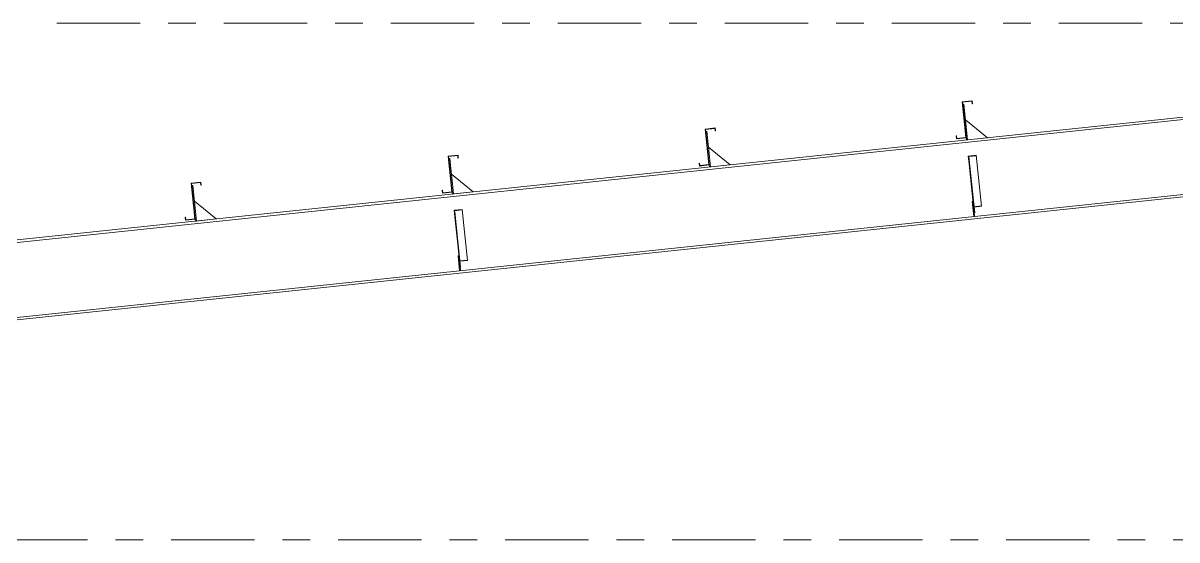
# Model space of a CAD drawing. Header units: millimetres. Extents: x -88 to 735, y -128 to 446.
# Drawn here: x 78.27 to 119.72, y 385.37 to 403.94 of the extents above; entities that cross this region are included whole.
import ezdxf

# ---------------------------------------------------------------- set-up
doc = ezdxf.new("R2010")
doc.units = ezdxf.units.MM
for name, pattern in [('XKITLINE00', [0]), ('XKITLINE02', [4, 2, -2]), ('XKITLINE03', [6, 3, -1, 1, -1])]:
    doc.linetypes.add(name, pattern=pattern)
doc.layers.add('Part', color=2, linetype='Continuous', lineweight=0)
doc.layers.add('S-grid', color=1, linetype='Continuous', lineweight=0)

# ---------------------------------------------------------------- blocks, each defined once
blk = doc.blocks.new('*A493')
at = {"layer": 'Part'}
blk.add_hatch(color=3, dxfattribs=at).paths.add_polyline_path([(84.306, 398.184), (84.661, 398.222), (84.673, 398.115), (84.66, 398.114), (84.65, 398.208), (84.32, 398.173), (84.455, 396.893), (84.1, 396.855), (84.089, 396.962), (84.102, 396.963), (84.112, 396.869), (84.441, 396.904)], flags=17)
blk = doc.blocks.new('*A494')
at = {"layer": 'Part'}
blk.add_hatch(color=3, dxfattribs=at).paths.add_polyline_path([(84.306, 398.184), (84.661, 398.222), (84.673, 398.115), (84.66, 398.114), (84.65, 398.208), (84.32, 398.173), (84.455, 396.893), (84.1, 396.855), (84.089, 396.962), (84.102, 396.963), (84.112, 396.869), (84.441, 396.904)], flags=17)
blk = doc.blocks.new('*A508')
at = {"layer": 'Part'}
blk.add_hatch(color=3, dxfattribs=at).paths.add_polyline_path([(93.759, 397.214), (94.043, 397.244), (94.045, 397.226), (93.775, 397.197), (93.811, 396.855), (93.797, 396.854)], flags=17)
blk = doc.blocks.new('*A509')
at = {"layer": 'Part'}
blk.add_hatch(color=3, dxfattribs=at).paths.add_polyline_path([(112.228, 399.162), (112.512, 399.192), (112.514, 399.174), (112.244, 399.145), (112.28, 398.803), (112.266, 398.802)], flags=17)
blk = doc.blocks.new('*A512')
at = {"layer": 'Part'}
blk.add_hatch(color=3, dxfattribs=at).paths.add_polyline_path([(93.541, 399.158), (93.896, 399.196), (93.907, 399.089), (93.894, 399.088), (93.884, 399.182), (93.555, 399.147), (93.69, 397.867), (93.335, 397.829), (93.323, 397.936), (93.336, 397.937), (93.346, 397.843), (93.676, 397.878)], flags=17)
blk = doc.blocks.new('*A513')
at = {"layer": 'Part'}
blk.add_hatch(color=3, dxfattribs=at).paths.add_polyline_path([(93.541, 399.158), (93.896, 399.196), (93.907, 399.089), (93.894, 399.088), (93.884, 399.182), (93.555, 399.147), (93.69, 397.867), (93.335, 397.829), (93.323, 397.936), (93.336, 397.937), (93.346, 397.843), (93.676, 397.878)], flags=17)
blk = doc.blocks.new('*A514')
at = {"layer": 'Part'}
blk.add_hatch(color=3, dxfattribs=at).paths.add_polyline_path([(102.775, 400.132), (103.13, 400.17), (103.142, 400.063), (103.129, 400.062), (103.119, 400.156), (102.789, 400.121), (102.924, 398.841), (102.569, 398.803), (102.558, 398.91), (102.571, 398.911), (102.581, 398.817), (102.91, 398.852)], flags=17)
blk = doc.blocks.new('*A515')
at = {"layer": 'Part'}
blk.add_hatch(color=3, dxfattribs=at).paths.add_polyline_path([(102.775, 400.132), (103.13, 400.17), (103.142, 400.063), (103.129, 400.062), (103.119, 400.156), (102.789, 400.121), (102.924, 398.841), (102.569, 398.803), (102.558, 398.91), (102.571, 398.911), (102.581, 398.817), (102.91, 398.852)], flags=17)
blk = doc.blocks.new('*A516')
at = {"layer": 'Part'}
blk.add_hatch(color=3, dxfattribs=at).paths.add_polyline_path([(112.01, 401.106), (112.365, 401.144), (112.376, 401.037), (112.363, 401.036), (112.353, 401.13), (112.024, 401.095), (112.159, 399.815), (111.804, 399.777), (111.792, 399.884), (111.805, 399.885), (111.815, 399.792), (112.145, 399.826)], flags=17)
blk = doc.blocks.new('*A517')
at = {"layer": 'Part'}
blk.add_hatch(color=3, dxfattribs=at).paths.add_polyline_path([(112.01, 401.106), (112.365, 401.144), (112.376, 401.037), (112.363, 401.036), (112.353, 401.13), (112.024, 401.095), (112.159, 399.815), (111.804, 399.777), (111.792, 399.884), (111.805, 399.885), (111.815, 399.792), (112.145, 399.826)], flags=17)
blk = doc.blocks.new('*A2057')
at = {"layer": 'S-grid', "color": 1, "linetype": 'XKITLINE03', "lineweight": 0}
blk.add_line((79.477, 403.94), (224.414, 403.94), dxfattribs=at)
blk = doc.blocks.new('*A2058')
at = {"layer": 'S-grid', "color": 1, "linetype": 'XKITLINE03', "lineweight": 0}
blk.add_line((-48.412, 385.368), (395.032, 385.368), dxfattribs=at)
blk = doc.blocks.new('*A2105')
at = {"layer": 'Part', "color": 2, "linetype": 'XKITLINE00', "lineweight": 0}
for p, q in [((121.946, 400.775), (59.689, 394.209)), ((121.956, 400.683), (59.698, 394.116)), ((121.954, 400.704), (121.956, 400.683)), ((122.236, 398.026), (66.568, 392.155)), ((122.236, 398.026), (122.246, 397.934)), ((122.246, 397.934), (66.578, 392.062)), ((66.284, 392.125), (59.979, 391.46)), ((66.294, 392.032), (59.988, 391.367))]:
    blk.add_line(p, q, dxfattribs=at)
at = {"layer": 'Part', "color": 7, "linetype": 'XKITLINE02', "lineweight": 0}
for p, q in [((121.946, 400.775), (121.954, 400.704)), ((121.956, 400.683), (122.236, 398.026)), ((59.689, 394.209), (59.988, 391.367)), ((66.568, 392.155), (66.284, 392.125)), ((66.578, 392.062), (66.294, 392.032))]:
    blk.add_line(p, q, dxfattribs=at)
blk = doc.blocks.new('*A2193')
at = {"layer": 'Part', "color": 2, "linetype": 'XKITLINE00', "lineweight": 0}
blk.add_line((85.209, 396.9), (84.423, 397.536), dxfattribs=at)
at = {"layer": 'Part', "color": 7, "linetype": 'XKITLINE02', "lineweight": 0}
for p, q in [((84.423, 397.536), (84.498, 396.825)), ((84.498, 396.825), (85.209, 396.9))]:
    blk.add_line(p, q, dxfattribs=at)
blk = doc.blocks.new('*A2194')
at = {"layer": 'Part', "color": 2, "linetype": 'XKITLINE00', "lineweight": 0}
for p, q in [((84.363, 398.104), (84.328, 398.1)), ((84.498, 396.825), (84.363, 398.104)), ((84.455, 396.893), (84.463, 396.822))]:
    blk.add_line(p, q, dxfattribs=at)
at = {"layer": 'Part', "color": 7, "linetype": 'XKITLINE02', "lineweight": 0}
for p, q in [((84.328, 398.1), (84.455, 396.893)), ((84.463, 396.822), (84.498, 396.825))]:
    blk.add_line(p, q, dxfattribs=at)
blk = doc.blocks.new('*A2277')
at = {"layer": 'Part', "color": 2, "linetype": 'XKITLINE00', "lineweight": 0}
for p, q in [((84.306, 398.184), (84.661, 398.222)), ((84.441, 396.904), (84.306, 398.184)), ((84.65, 398.208), (84.32, 398.173)), ((84.32, 398.173), (84.455, 396.893)), ((84.66, 398.114), (84.65, 398.208)), ((84.673, 398.115), (84.66, 398.114)), ((84.661, 398.222), (84.673, 398.115)), ((84.089, 396.962), (84.102, 396.963)), ((84.1, 396.855), (84.089, 396.962)), ((84.455, 396.893), (84.1, 396.855)), ((84.102, 396.963), (84.112, 396.869)), ((84.112, 396.869), (84.441, 396.904))]:
    blk.add_line(p, q, dxfattribs=at)
blk = doc.blocks.new('*A2278')
at = {"layer": 'Part', "color": 2, "linetype": 'XKITLINE00', "lineweight": 0}
for p, q in [((84.306, 398.184), (84.661, 398.222)), ((84.441, 396.904), (84.306, 398.184)), ((84.65, 398.208), (84.32, 398.173)), ((84.32, 398.173), (84.455, 396.893)), ((84.66, 398.114), (84.65, 398.208)), ((84.673, 398.115), (84.66, 398.114)), ((84.661, 398.222), (84.673, 398.115)), ((84.089, 396.962), (84.102, 396.963)), ((84.1, 396.855), (84.089, 396.962)), ((84.455, 396.893), (84.1, 396.855)), ((84.102, 396.963), (84.112, 396.869)), ((84.112, 396.869), (84.441, 396.904))]:
    blk.add_line(p, q, dxfattribs=at)
blk = doc.blocks.new('*A2344')
at = {"layer": 'Part', "color": 7, "linetype": 'XKITLINE02', "lineweight": 0}
for p, q in [((112.444, 397.115), (112.228, 399.162)), ((112.458, 397.116), (112.244, 399.145)), ((112.705, 397.358), (112.512, 399.192)), ((112.42, 397.339), (112.704, 397.369)), ((112.435, 397.329), (112.705, 397.358)), ((112.444, 397.115), (112.458, 397.116))]:
    blk.add_line(p, q, dxfattribs=at)
blk = doc.blocks.new('*A2345')
at = {"layer": 'Part', "color": 2, "linetype": 'XKITLINE00', "lineweight": 0}
for p, q in [((93.759, 397.214), (94.043, 397.244)), ((93.797, 396.854), (93.759, 397.214)), ((94.045, 397.226), (93.775, 397.197)), ((93.775, 397.197), (93.811, 396.855)), ((94.043, 397.244), (94.236, 395.41)), ((93.811, 396.855), (93.797, 396.854)), ((93.797, 396.854), (93.955, 395.357)), ((93.989, 395.168), (93.811, 396.855)), ((93.966, 395.381), (94.236, 395.41)), ((93.975, 395.167), (93.989, 395.168))]:
    blk.add_line(p, q, dxfattribs=at)
at = {"layer": 'Part', "color": 7, "linetype": 'XKITLINE02', "lineweight": 0}
for p, q in [((93.951, 395.391), (94.235, 395.421)), ((93.955, 395.357), (93.975, 395.167))]:
    blk.add_line(p, q, dxfattribs=at)
blk = doc.blocks.new('*A2346')
at = {"layer": 'Part', "color": 7, "linetype": 'XKITLINE02', "lineweight": 0}
for p, q in [((93.931, 395.579), (93.896, 395.576)), ((93.896, 395.576), (93.952, 395.043)), ((93.987, 395.047), (93.931, 395.579)), ((93.94, 395.15), (93.976, 395.153)), ((93.952, 395.043), (93.987, 395.047))]:
    blk.add_line(p, q, dxfattribs=at)
blk = doc.blocks.new('*A2347')
at = {"layer": 'Part', "color": 2, "linetype": 'XKITLINE00', "lineweight": 0}
for p, q in [((93.598, 399.078), (93.562, 399.074)), ((93.733, 397.8), (93.598, 399.078)), ((93.69, 397.867), (93.697, 397.796))]:
    blk.add_line(p, q, dxfattribs=at)
at = {"layer": 'Part', "color": 7, "linetype": 'XKITLINE02', "lineweight": 0}
for p, q in [((93.562, 399.074), (93.69, 397.867)), ((93.697, 397.796), (93.733, 397.8))]:
    blk.add_line(p, q, dxfattribs=at)
blk = doc.blocks.new('*A2348')
at = {"layer": 'Part', "color": 2, "linetype": 'XKITLINE00', "lineweight": 0}
for p, q in [((93.896, 395.576), (93.931, 395.579)), ((93.952, 395.043), (93.896, 395.576)), ((93.955, 395.357), (93.987, 395.047))]:
    blk.add_line(p, q, dxfattribs=at)
at = {"layer": 'Part', "color": 7, "linetype": 'XKITLINE02', "lineweight": 0}
for p, q in [((93.931, 395.579), (93.955, 395.357)), ((93.94, 395.15), (93.976, 395.153)), ((93.987, 395.047), (93.952, 395.043))]:
    blk.add_line(p, q, dxfattribs=at)
blk = doc.blocks.new('*A2349')
at = {"layer": 'Part', "color": 2, "linetype": 'XKITLINE00', "lineweight": 0}
blk.add_line((94.443, 397.874), (93.658, 398.51), dxfattribs=at)
at = {"layer": 'Part', "color": 7, "linetype": 'XKITLINE02', "lineweight": 0}
for p, q in [((93.658, 398.51), (93.733, 397.8)), ((93.733, 397.8), (94.443, 397.874))]:
    blk.add_line(p, q, dxfattribs=at)
blk = doc.blocks.new('*A2350')
at = {"layer": 'Part', "color": 7, "linetype": 'XKITLINE02', "lineweight": 0}
for p, q in [((112.4, 397.528), (112.365, 397.524)), ((112.365, 397.524), (112.421, 396.991)), ((112.456, 396.995), (112.4, 397.528)), ((112.409, 397.098), (112.445, 397.101)), ((112.421, 396.991), (112.456, 396.995))]:
    blk.add_line(p, q, dxfattribs=at)
blk = doc.blocks.new('*A2351')
at = {"layer": 'Part', "color": 2, "linetype": 'XKITLINE00', "lineweight": 0}
for p, q in [((112.067, 401.026), (112.031, 401.022)), ((112.202, 399.748), (112.067, 401.026)), ((112.159, 399.815), (112.166, 399.744))]:
    blk.add_line(p, q, dxfattribs=at)
at = {"layer": 'Part', "color": 7, "linetype": 'XKITLINE02', "lineweight": 0}
for p, q in [((112.031, 401.022), (112.159, 399.815)), ((112.166, 399.744), (112.202, 399.748))]:
    blk.add_line(p, q, dxfattribs=at)
blk = doc.blocks.new('*A2352')
at = {"layer": 'Part', "color": 2, "linetype": 'XKITLINE00', "lineweight": 0}
for p, q in [((112.365, 397.524), (112.4, 397.528)), ((112.421, 396.991), (112.365, 397.524)), ((112.424, 397.305), (112.456, 396.995))]:
    blk.add_line(p, q, dxfattribs=at)
at = {"layer": 'Part', "color": 7, "linetype": 'XKITLINE02', "lineweight": 0}
for p, q in [((112.4, 397.528), (112.424, 397.305)), ((112.409, 397.098), (112.445, 397.101)), ((112.456, 396.995), (112.421, 396.991))]:
    blk.add_line(p, q, dxfattribs=at)
blk = doc.blocks.new('*A2353')
at = {"layer": 'Part', "color": 2, "linetype": 'XKITLINE00', "lineweight": 0}
blk.add_line((112.912, 399.822), (112.127, 400.458), dxfattribs=at)
at = {"layer": 'Part', "color": 7, "linetype": 'XKITLINE02', "lineweight": 0}
for p, q in [((112.127, 400.458), (112.202, 399.748)), ((112.202, 399.748), (112.912, 399.822))]:
    blk.add_line(p, q, dxfattribs=at)
blk = doc.blocks.new('*A2354')
at = {"layer": 'Part', "color": 2, "linetype": 'XKITLINE00', "lineweight": 0}
for p, q in [((102.832, 400.052), (102.797, 400.048)), ((102.967, 398.774), (102.832, 400.052)), ((102.924, 398.841), (102.932, 398.77))]:
    blk.add_line(p, q, dxfattribs=at)
at = {"layer": 'Part', "color": 7, "linetype": 'XKITLINE02', "lineweight": 0}
for p, q in [((102.797, 400.048), (102.924, 398.841)), ((102.932, 398.77), (102.967, 398.774))]:
    blk.add_line(p, q, dxfattribs=at)
blk = doc.blocks.new('*A2355')
at = {"layer": 'Part', "color": 2, "linetype": 'XKITLINE00', "lineweight": 0}
blk.add_line((103.678, 398.848), (102.892, 399.484), dxfattribs=at)
at = {"layer": 'Part', "color": 7, "linetype": 'XKITLINE02', "lineweight": 0}
for p, q in [((102.892, 399.484), (102.967, 398.774)), ((102.967, 398.774), (103.678, 398.848))]:
    blk.add_line(p, q, dxfattribs=at)
blk = doc.blocks.new('*A2356')
at = {"layer": 'Part', "color": 2, "linetype": 'XKITLINE00', "lineweight": 0}
for p, q in [((112.228, 399.162), (112.512, 399.192)), ((112.266, 398.802), (112.228, 399.162)), ((112.514, 399.174), (112.244, 399.145)), ((112.244, 399.145), (112.28, 398.803)), ((112.28, 398.803), (112.266, 398.802)), ((112.266, 398.802), (112.424, 397.305)), ((112.458, 397.116), (112.28, 398.803)), ((112.512, 399.192), (112.705, 397.358)), ((112.435, 397.329), (112.705, 397.358)), ((112.444, 397.115), (112.458, 397.116))]:
    blk.add_line(p, q, dxfattribs=at)
at = {"layer": 'Part', "color": 7, "linetype": 'XKITLINE02', "lineweight": 0}
for p, q in [((112.42, 397.339), (112.704, 397.369)), ((112.424, 397.305), (112.444, 397.115))]:
    blk.add_line(p, q, dxfattribs=at)
blk = doc.blocks.new('*A2390')
at = {"layer": 'Part', "color": 2, "linetype": 'XKITLINE00', "lineweight": 0}
for p, q in [((93.541, 399.158), (93.896, 399.196)), ((93.896, 399.196), (93.907, 399.089)), ((93.676, 397.878), (93.541, 399.158)), ((93.884, 399.182), (93.555, 399.147)), ((93.555, 399.147), (93.69, 397.867)), ((93.894, 399.088), (93.884, 399.182)), ((93.907, 399.089), (93.894, 399.088)), ((93.323, 397.936), (93.336, 397.937)), ((93.335, 397.829), (93.323, 397.936)), ((93.69, 397.867), (93.335, 397.829)), ((93.336, 397.937), (93.346, 397.843)), ((93.346, 397.843), (93.676, 397.878))]:
    blk.add_line(p, q, dxfattribs=at)
blk = doc.blocks.new('*A2391')
at = {"layer": 'Part', "color": 2, "linetype": 'XKITLINE00', "lineweight": 0}
for p, q in [((93.541, 399.158), (93.896, 399.196)), ((93.896, 399.196), (93.907, 399.089)), ((93.676, 397.878), (93.541, 399.158)), ((93.884, 399.182), (93.555, 399.147)), ((93.555, 399.147), (93.69, 397.867)), ((93.894, 399.088), (93.884, 399.182)), ((93.907, 399.089), (93.894, 399.088)), ((93.323, 397.936), (93.336, 397.937)), ((93.335, 397.829), (93.323, 397.936)), ((93.69, 397.867), (93.335, 397.829)), ((93.336, 397.937), (93.346, 397.843)), ((93.346, 397.843), (93.676, 397.878))]:
    blk.add_line(p, q, dxfattribs=at)
blk = doc.blocks.new('*A2392')
at = {"layer": 'Part', "color": 2, "linetype": 'XKITLINE00', "lineweight": 0}
for p, q in [((102.775, 400.132), (103.13, 400.17)), ((102.91, 398.852), (102.775, 400.132)), ((103.119, 400.156), (102.789, 400.121)), ((102.789, 400.121), (102.924, 398.841)), ((103.129, 400.062), (103.119, 400.156)), ((103.142, 400.063), (103.129, 400.062)), ((103.13, 400.17), (103.142, 400.063)), ((102.558, 398.91), (102.571, 398.911)), ((102.569, 398.803), (102.558, 398.91)), ((102.924, 398.841), (102.569, 398.803)), ((102.571, 398.911), (102.581, 398.817)), ((102.581, 398.817), (102.91, 398.852))]:
    blk.add_line(p, q, dxfattribs=at)
blk = doc.blocks.new('*A2393')
at = {"layer": 'Part', "color": 2, "linetype": 'XKITLINE00', "lineweight": 0}
for p, q in [((102.775, 400.132), (103.13, 400.17)), ((102.91, 398.852), (102.775, 400.132)), ((103.119, 400.156), (102.789, 400.121)), ((102.789, 400.121), (102.924, 398.841)), ((103.129, 400.062), (103.119, 400.156)), ((103.142, 400.063), (103.129, 400.062)), ((103.13, 400.17), (103.142, 400.063)), ((102.558, 398.91), (102.571, 398.911)), ((102.569, 398.803), (102.558, 398.91)), ((102.924, 398.841), (102.569, 398.803)), ((102.571, 398.911), (102.581, 398.817)), ((102.581, 398.817), (102.91, 398.852))]:
    blk.add_line(p, q, dxfattribs=at)
blk = doc.blocks.new('*A2394')
at = {"layer": 'Part', "color": 2, "linetype": 'XKITLINE00', "lineweight": 0}
for p, q in [((112.01, 401.106), (112.365, 401.144)), ((112.145, 399.826), (112.01, 401.106)), ((112.353, 401.13), (112.024, 401.095)), ((112.024, 401.095), (112.159, 399.815)), ((112.363, 401.036), (112.353, 401.13)), ((112.376, 401.037), (112.363, 401.036)), ((112.365, 401.144), (112.376, 401.037)), ((111.792, 399.884), (111.805, 399.885)), ((111.804, 399.777), (111.792, 399.884)), ((112.159, 399.815), (111.804, 399.777)), ((111.805, 399.885), (111.815, 399.792)), ((111.815, 399.792), (112.145, 399.826))]:
    blk.add_line(p, q, dxfattribs=at)
blk = doc.blocks.new('*A2395')
at = {"layer": 'Part', "color": 2, "linetype": 'XKITLINE00', "lineweight": 0}
for p, q in [((112.01, 401.106), (112.365, 401.144)), ((112.145, 399.826), (112.01, 401.106)), ((112.353, 401.13), (112.024, 401.095)), ((112.024, 401.095), (112.159, 399.815)), ((112.363, 401.036), (112.353, 401.13)), ((112.376, 401.037), (112.363, 401.036)), ((112.365, 401.144), (112.376, 401.037)), ((111.792, 399.884), (111.805, 399.885)), ((111.804, 399.777), (111.792, 399.884)), ((112.159, 399.815), (111.804, 399.777)), ((111.805, 399.885), (111.815, 399.792)), ((111.815, 399.792), (112.145, 399.826))]:
    blk.add_line(p, q, dxfattribs=at)
blk = doc.blocks.new('*A2398')
at = {"layer": 'Part', "color": 7, "linetype": 'XKITLINE02', "lineweight": 0}
for p, q in [((93.975, 395.167), (93.759, 397.214)), ((93.989, 395.168), (93.775, 397.197)), ((94.236, 395.41), (94.043, 397.244)), ((93.951, 395.391), (94.235, 395.421)), ((93.966, 395.381), (94.236, 395.41)), ((93.975, 395.167), (93.989, 395.168))]:
    blk.add_line(p, q, dxfattribs=at)

msp = doc.modelspace()

# ---------------------------------------------------------------- block references
at = {"lineweight": 0}
for name in ['*A2057', '*A516', '*A517', '*A2394', '*A2395', '*A2351', '*A2105', '*A2353', '*A514', '*A515', '*A2392', '*A2393', '*A2354', '*A512', '*A513', '*A2390', '*A2391', '*A2355', '*A2347', '*A509', '*A2344', '*A2356', '*A2349', '*A493', '*A494', '*A2277', '*A2278', '*A2194', '*A2193', '*A508', '*A2345', '*A2398', '*A2350', '*A2352', '*A2346', '*A2348', '*A2058']:
    msp.add_blockref(name, (0, 0), dxfattribs=at)

doc.saveas('drawing.dxf')
